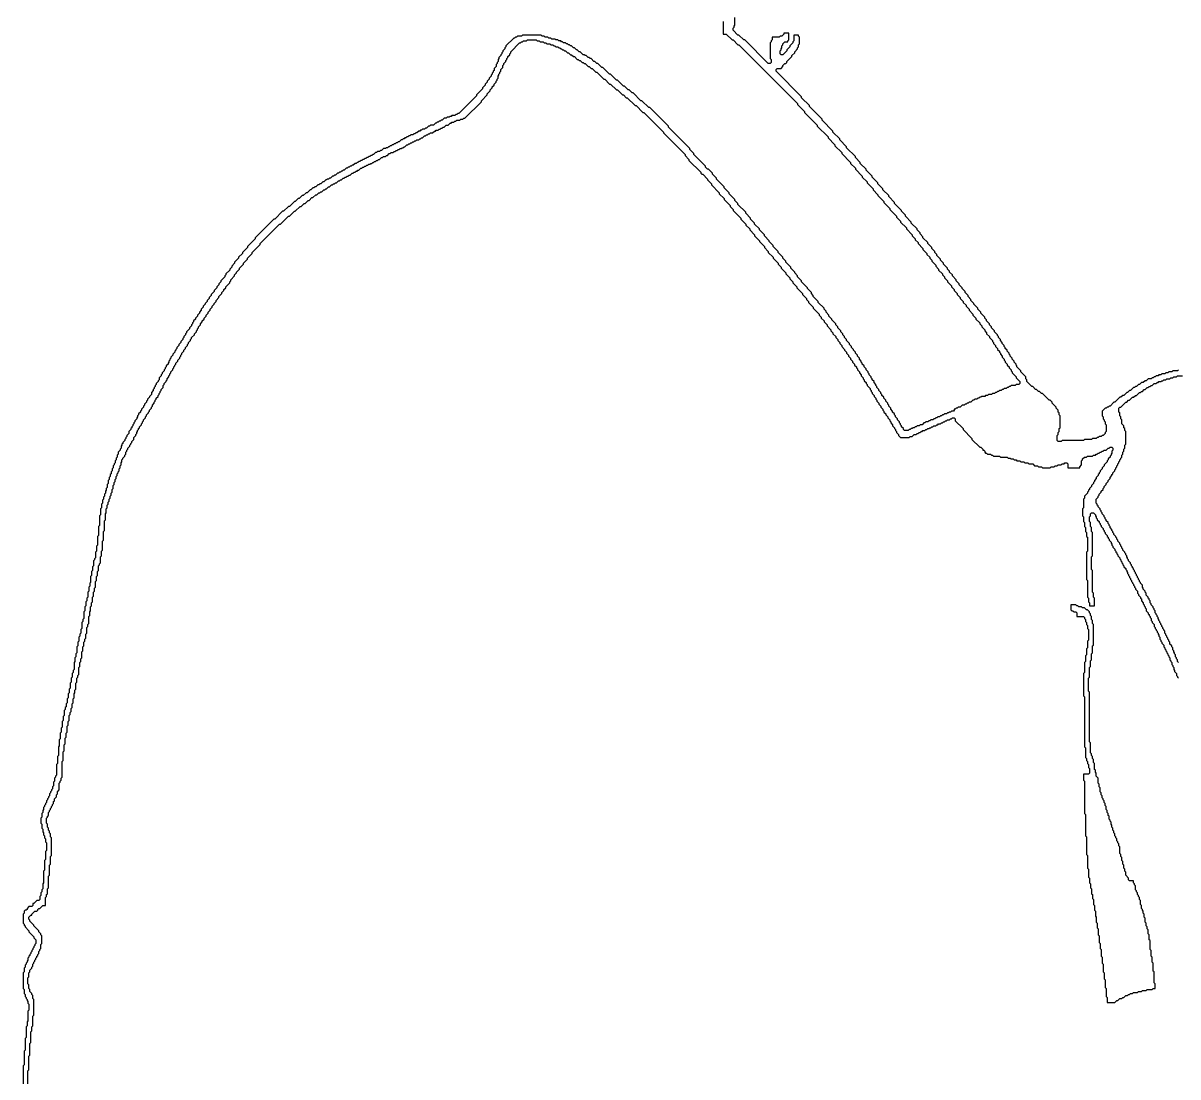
# Model space of a CAD drawing. Header units: metres. Extents: x 0 to 100, y 0 to 127.
# Drawn here: x 13.73 to 43.21, y 83.7 to 110.61 of the extents above; entities that cross this region are included whole.
import ezdxf

# ---------------------------------------------------------------- set-up
doc = ezdxf.new("R2010")
doc.units = ezdxf.units.M

msp = doc.modelspace()

# ---------------------------------------------------------------- linework, layer by layer
for points in [[(31.6, 110.65), (31.6, 110.325), (31.675, 110.325), (31.825, 110.175), (31.85, 110.175), (31.975, 110.05), (32, 110.05), (33.5, 108.55), (33.5, 108.525), (33.675, 108.35), (33.675, 108.325), (34, 108), (34, 107.975), (34.275, 107.7), (34.275, 107.675), (34.45, 107.5), (34.45, 107.475), (34.625, 107.3), (34.625, 107.275), (34.85, 107.05), (34.85, 107.025), (34.975, 106.9), (34.975, 106.875), (35.15, 106.7), (35.15, 106.675), (35.275, 106.55), (35.275, 106.525), (35.425, 106.375), (35.425, 106.35), (35.55, 106.225), (35.55, 106.2), (35.7, 106.05), (35.7, 106.025), (35.85, 105.875), (35.85, 105.85), (36.025, 105.675), (36.025, 105.65), (36.125, 105.55), (36.125, 105.525), (36.275, 105.375), (36.275, 105.35), (36.425, 105.2), (36.425, 105.175), (36.5, 105.1), (36.5, 105.075), (36.575, 105), (36.575, 104.975), (36.7, 104.85), (36.7, 104.825), (36.8, 104.725), (36.8, 104.7), (36.875, 104.625), (36.875, 104.6), (36.925, 104.55), (36.925, 104.525), (37.025, 104.425), (37.025, 104.4), (37.1, 104.325), (37.1, 104.3), (37.2, 104.2), (37.2, 104.175), (37.25, 104.125), (37.25, 104.1), (37.325, 104.025), (37.325, 104), (37.425, 103.9), (37.425, 103.875), (37.5, 103.8), (37.5, 103.775), (37.575, 103.7), (37.575, 103.675), (37.65, 103.6), (37.65, 103.575), (37.725, 103.5), (37.725, 103.475), (37.8, 103.4), (37.8, 103.375), (37.875, 103.3), (37.875, 103.275), (37.975, 103.175), (37.975, 103.15), (38.05, 103.075), (38.05, 103.05), (38.15, 102.95), (38.15, 102.925), (38.2, 102.875), (38.2, 102.85), (38.275, 102.775), (38.275, 102.75), (38.325, 102.7), (38.325, 102.675), (38.4, 102.6), (38.4, 102.575), (38.475, 102.5), (38.475, 102.475), (38.5, 102.45), (38.5, 102.425), (38.55, 102.375), (38.55, 102.35), (38.6, 102.3), (38.6, 102.275), (38.65, 102.225), (38.65, 102.2), (38.675, 102.175), (38.675, 102.15), (38.725, 102.1), (38.725, 102.075), (38.775, 102.025), (38.775, 102), (38.8, 101.975), (38.8, 101.95), (38.85, 101.9), (38.85, 101.875), (38.9, 101.825), (38.9, 101.8), (38.95, 101.75), (38.95, 101.725), (38.975, 101.7), (38.975, 101.675), (39.075, 101.575), (39.075, 101.55), (39.175, 101.45), (39.175, 101.4), (39.15, 101.375), (39.075, 101.375), (39.05, 101.35), (38.95, 101.35), (38.925, 101.325), (38.9, 101.325), (38.875, 101.3), (38.85, 101.3), (38.825, 101.275), (38.775, 101.275), (38.75, 101.25), (38.725, 101.25), (38.7, 101.225), (38.65, 101.225), (38.625, 101.2), (38.6, 101.2), (38.575, 101.175), (38.55, 101.175), (38.525, 101.15), (38.475, 101.15), (38.45, 101.125), (38.375, 101.125), (38.35, 101.1), (38.3, 101.1), (38.275, 101.075), (38.2, 101.075), (38.175, 101.05), (38.15, 101.05), (38.125, 101.025), (38.1, 101.025), (38.075, 101), (38.025, 101), (38, 100.975), (37.975, 100.975), (37.925, 100.925), (37.875, 100.925), (37.85, 100.9), (37.825, 100.9), (37.8, 100.875), (37.775, 100.875), (37.75, 100.85), (37.7, 100.85), (37.65, 100.8), (37.6, 100.8), (37.575, 100.775), (37.55, 100.775), (37.525, 100.75), (37.5, 100.75), (37.5, 100.725), (37.475, 100.7), (37.425, 100.7), (37.4, 100.675), (37.375, 100.675), (37.35, 100.65), (37.325, 100.65), (37.3, 100.625), (37.25, 100.625), (37.225, 100.6), (37.2, 100.6), (37.175, 100.575), (37.15, 100.575), (37.125, 100.55), (37.075, 100.55), (37.05, 100.525), (37.025, 100.525), (37, 100.5), (36.975, 100.5), (36.95, 100.475), (36.9, 100.475), (36.875, 100.45), (36.85, 100.45), (36.825, 100.425), (36.775, 100.425), (36.75, 100.4), (36.725, 100.4), (36.675, 100.35), (36.625, 100.35), (36.6, 100.325), (36.55, 100.325), (36.525, 100.3), (36.5, 100.3), (36.475, 100.275), (36.45, 100.275), (36.425, 100.25), (36.4, 100.25), (36.375, 100.225), (36.35, 100.225), (36.325, 100.2), (36.225, 100.2), (36.2, 100.225), (36.2, 100.25), (36.15, 100.3), (36.15, 100.325), (36.125, 100.35), (36.125, 100.375), (36.1, 100.4), (36.1, 100.425), (36.05, 100.475), (36.05, 100.5), (36, 100.55), (36, 100.575), (35.975, 100.6), (35.975, 100.625), (35.925, 100.675), (35.925, 100.7), (35.875, 100.75), (35.875, 100.775), (35.825, 100.825), (35.825, 100.85), (35.8, 100.875), (35.8, 100.9), (35.75, 100.95), (35.75, 100.975), (35.7, 101.025), (35.7, 101.05), (35.65, 101.1), (35.65, 101.125), (35.625, 101.15), (35.625, 101.175), (35.575, 101.225), (35.575, 101.25), (35.525, 101.3), (35.525, 101.325), (35.5, 101.35), (35.5, 101.375), (35.45, 101.425), (35.45, 101.45), (35.4, 101.5), (35.4, 101.525), (35.375, 101.55), (35.375, 101.575), (35.325, 101.625), (35.325, 101.65), (35.3, 101.675), (35.3, 101.7), (35.25, 101.75), (35.25, 101.775), (35.2, 101.825), (35.2, 101.85), (35.15, 101.9), (35.15, 101.925), (35.125, 101.95), (35.125, 101.975), (35.075, 102.025), (35.075, 102.05), (35.025, 102.1), (35.025, 102.125), (34.975, 102.175), (34.975, 102.2), (34.925, 102.25), (34.925, 102.275), (34.875, 102.325), (34.875, 102.35), (34.825, 102.4), (34.825, 102.425), (34.75, 102.5), (34.75, 102.525), (34.7, 102.575), (34.7, 102.6), (34.65, 102.65), (34.65, 102.675), (34.6, 102.725), (34.6, 102.75), (34.525, 102.825), (34.525, 102.85), (34.475, 102.9), (34.475, 102.925), (34.375, 103.025), (34.375, 103.05), (34.3, 103.125), (34.3, 103.15), (34.225, 103.225), (34.225, 103.25), (34.175, 103.3), (34.175, 103.325), (34.025, 103.475), (34.025, 103.5), (33.9, 103.625), (33.9, 103.65), (33.85, 103.7), (33.85, 103.725), (33.75, 103.825), (33.75, 103.85), (33.6, 104), (33.6, 104.025), (33.5, 104.125), (33.5, 104.15), (33.425, 104.225), (33.425, 104.25), (33.325, 104.35), (33.325, 104.375), (33.2, 104.5), (33.2, 104.525), (33.125, 104.6), (33.125, 104.625), (33, 104.75), (33, 104.775), (32.875, 104.9), (32.875, 104.925), (32.775, 105.025), (32.775, 105.05), (32.65, 105.175), (32.65, 105.2), (32.525, 105.325), (32.525, 105.35), (32.4, 105.475), (32.4, 105.5), (32.3, 105.6), (32.3, 105.625), (32.175, 105.75), (32.175, 105.775), (31.975, 105.975), (31.975, 106), (31.9, 106.075), (31.9, 106.1), (31.75, 106.25), (31.75, 106.275), (31.625, 106.4), (31.625, 106.425), (31.425, 106.625), (31.425, 106.65), (31.325, 106.75), (31.325, 106.775), (31.225, 106.875), (31.2, 106.875), (31.15, 106.925), (31.15, 106.95), (30.85, 107.25), (30.85, 107.275), (30.75, 107.375), (30.75, 107.4), (30.2, 107.95), (30.2, 107.975), (29.725, 108.45), (29.7, 108.45), (29.525, 108.625), (29.5, 108.625), (29.3, 108.825), (29.275, 108.825), (29.2, 108.9), (29.175, 108.9), (29.075, 109), (29.05, 109), (28.9, 109.15), (28.875, 109.15), (28.725, 109.3), (28.7, 109.3), (28.525, 109.475), (28.5, 109.475), (28.4, 109.575), (28.375, 109.575), (28.325, 109.625), (28.3, 109.625), (28.225, 109.7), (28.2, 109.7), (28.175, 109.725), (28.15, 109.725), (28.1, 109.775), (28.075, 109.775), (28.05, 109.8), (28.025, 109.8), (27.95, 109.875), (27.925, 109.875), (27.875, 109.925), (27.85, 109.925), (27.8, 109.975), (27.775, 109.975), (27.725, 110.025), (27.7, 110.025), (27.675, 110.05), (27.65, 110.05), (27.625, 110.075), (27.6, 110.075), (27.575, 110.1), (27.525, 110.1), (27.5, 110.125), (27.475, 110.125), (27.45, 110.15), (27.4, 110.15), (27.375, 110.175), (27.325, 110.175), (27.3, 110.2), (27.225, 110.2), (27.2, 110.225), (27.15, 110.225), (27.125, 110.25), (27.05, 110.25), (27.025, 110.275), (26.975, 110.275), (26.95, 110.3), (26.475, 110.3), (26.45, 110.275), (26.35, 110.275), (26.325, 110.25), (26.3, 110.25), (26.275, 110.225), (26.25, 110.225), (26.05, 110.025), (26.05, 110), (26.025, 109.975), (26.025, 109.95), (25.975, 109.9), (25.975, 109.875), (25.95, 109.85), (25.95, 109.825), (25.925, 109.8), (25.925, 109.775), (25.875, 109.725), (25.875, 109.7), (25.85, 109.675), (25.85, 109.625), (25.825, 109.6), (25.825, 109.575), (25.8, 109.55), (25.8, 109.5), (25.75, 109.45), (25.75, 109.4), (25.725, 109.375), (25.725, 109.35), (25.7, 109.325), (25.7, 109.3), (25.675, 109.275), (25.675, 109.25), (25.625, 109.2), (25.625, 109.175), (25.575, 109.125), (25.575, 109.1), (25.525, 109.05), (25.525, 109.025), (25.45, 108.95), (25.45, 108.925), (25.3, 108.775), (25.3, 108.75), (24.85, 108.3), (24.825, 108.3), (24.8, 108.275), (24.775, 108.275), (24.75, 108.25), (24.675, 108.25), (24.65, 108.225), (24.625, 108.225), (24.6, 108.2), (24.55, 108.2), (24.525, 108.175), (24.475, 108.175), (24.425, 108.125), (24.4, 108.125), (24.375, 108.1), (24.35, 108.1), (24.325, 108.075), (24.3, 108.075), (24.275, 108.05), (24.25, 108.05), (24.2, 108), (24.125, 108), (24.1, 107.975), (24.075, 107.975), (24.025, 107.925), (24, 107.925), (23.975, 107.9), (23.925, 107.9), (23.9, 107.875), (23.875, 107.875), (23.85, 107.85), (23.825, 107.85), (23.775, 107.8), (23.75, 107.8), (23.725, 107.775), (23.7, 107.775), (23.675, 107.75), (23.625, 107.75), (23.6, 107.725), (23.575, 107.725), (23.55, 107.7), (23.525, 107.7), (23.5, 107.675), (23.475, 107.675), (23.45, 107.65), (23.425, 107.65), (23.4, 107.625), (23.375, 107.625), (23.325, 107.575), (23.3, 107.575), (23.275, 107.55), (23.25, 107.55), (23.225, 107.525), (23.2, 107.525), (23.175, 107.5), (23.15, 107.5), (23.125, 107.475), (23.1, 107.475), (23.075, 107.45), (23.05, 107.45), (23.025, 107.425), (23, 107.425), (22.975, 107.4), (22.925, 107.4), (22.875, 107.35), (22.85, 107.35), (22.825, 107.325), (22.775, 107.325), (22.75, 107.3), (22.725, 107.3), (22.675, 107.25), (22.65, 107.25), (22.625, 107.225), (22.6, 107.225), (22.575, 107.2), (22.55, 107.2), (22.525, 107.175), (22.5, 107.175), (22.475, 107.15), (22.45, 107.15), (22.425, 107.125), (22.4, 107.125), (22.375, 107.1), (22.35, 107.1), (22.325, 107.075), (22.3, 107.075), (22.275, 107.05), (22.25, 107.05), (22.225, 107.025), (22.2, 107.025), (22.15, 106.975), (22.125, 106.975), (22.1, 106.95), (22.075, 106.95), (22.05, 106.925), (22.025, 106.925), (22, 106.9), (21.975, 106.9), (21.925, 106.85), (21.9, 106.85), (21.875, 106.825), (21.85, 106.825), (21.825, 106.8), (21.8, 106.8), (21.775, 106.775), (21.75, 106.775), (21.7, 106.725), (21.675, 106.725), (21.65, 106.7), (21.625, 106.7), (21.575, 106.65), (21.55, 106.65), (21.525, 106.625), (21.5, 106.625), (21.475, 106.6), (21.45, 106.6), (21.4, 106.55), (21.375, 106.55), (21.325, 106.5), (21.3, 106.5), (21.275, 106.475), (21.25, 106.475), (21.2, 106.425), (21.175, 106.425), (21.15, 106.4), (21.125, 106.4), (21.075, 106.35), (21.05, 106.35), (20.975, 106.275), (20.95, 106.275), (20.875, 106.2), (20.85, 106.2), (20.775, 106.125), (20.75, 106.125), (20.675, 106.05), (20.65, 106.05), (20.525, 105.925), (20.5, 105.925), (20.375, 105.8), (20.35, 105.8), (20.15, 105.6), (20.125, 105.6), (19.65, 105.125), (19.65, 105.1), (19.45, 104.9), (19.45, 104.875), (19.325, 104.75), (19.325, 104.725), (19.225, 104.625), (19.225, 104.6), (19.125, 104.5), (19.125, 104.475), (19.05, 104.4), (19.05, 104.375), (19, 104.325), (19, 104.3), (18.9, 104.2), (18.9, 104.175), (18.875, 104.15), (18.875, 104.125), (18.775, 104.025), (18.775, 104), (18.725, 103.95), (18.725, 103.925), (18.675, 103.875), (18.675, 103.85), (18.6, 103.775), (18.6, 103.75), (18.525, 103.675), (18.525, 103.65), (18.475, 103.6), (18.475, 103.575), (18.425, 103.525), (18.425, 103.5), (18.375, 103.45), (18.375, 103.425), (18.325, 103.375), (18.325, 103.35), (18.275, 103.3), (18.275, 103.275), (18.225, 103.225), (18.225, 103.2), (18.175, 103.15), (18.175, 103.125), (18.125, 103.075), (18.125, 103.05), (18.075, 103), (18.075, 102.975), (18.05, 102.95), (18.05, 102.925), (18.025, 102.9), (18.025, 102.875), (17.975, 102.825), (17.975, 102.8), (17.9, 102.725), (17.9, 102.7), (17.875, 102.675), (17.875, 102.65), (17.825, 102.6), (17.825, 102.575), (17.8, 102.55), (17.8, 102.525), (17.75, 102.475), (17.75, 102.45), (17.7, 102.4), (17.7, 102.375), (17.65, 102.325), (17.65, 102.3), (17.625, 102.275), (17.625, 102.25), (17.6, 102.225), (17.6, 102.2), (17.55, 102.15), (17.55, 102.125), (17.5, 102.075), (17.5, 102.05), (17.475, 102.025), (17.475, 102), (17.45, 101.975), (17.45, 101.95), (17.425, 101.925), (17.425, 101.9), (17.375, 101.85), (17.375, 101.825), (17.35, 101.8), (17.35, 101.775), (17.325, 101.75), (17.325, 101.725), (17.275, 101.675), (17.275, 101.65), (17.25, 101.625), (17.25, 101.6), (17.2, 101.55), (17.2, 101.5), (17.175, 101.475), (17.175, 101.45), (17.125, 101.4), (17.125, 101.375), (17.1, 101.35), (17.1, 101.325), (17.075, 101.3), (17.075, 101.275), (17.05, 101.25), (17.05, 101.225), (17, 101.175), (17, 101.125), (16.95, 101.075), (16.95, 101.05), (16.9, 101), (16.9, 100.975), (16.875, 100.95), (16.875, 100.925), (16.825, 100.875), (16.825, 100.85), (16.8, 100.825), (16.8, 100.8), (16.75, 100.75), (16.75, 100.725), (16.725, 100.7), (16.725, 100.675), (16.675, 100.625), (16.675, 100.6), (16.65, 100.575), (16.65, 100.55), (16.625, 100.525), (16.625, 100.5), (16.575, 100.45), (16.575, 100.425), (16.55, 100.4), (16.55, 100.375), (16.525, 100.35), (16.525, 100.325), (16.5, 100.3), (16.5, 100.275), (16.475, 100.25), (16.475, 100.225), (16.425, 100.175), (16.425, 100.125), (16.375, 100.075), (16.375, 100.05), (16.35, 100.025), (16.35, 100), (16.325, 99.975), (16.325, 99.95), (16.275, 99.9), (16.275, 99.875), (16.25, 99.85), (16.25, 99.825), (16.225, 99.8), (16.225, 99.75), (16.2, 99.725), (16.2, 99.7), (16.15, 99.65), (16.15, 99.6), (16.125, 99.575), (16.125, 99.525), (16.1, 99.5), (16.1, 99.45), (16.075, 99.425), (16.075, 99.375), (16.05, 99.35), (16.05, 99.325), (16.025, 99.3), (16.025, 99.25), (16, 99.225), (16, 99.175), (15.975, 99.15), (15.975, 99.1), (15.95, 99.075), (15.95, 99.025), (15.925, 99), (15.925, 98.95), (15.9, 98.925), (15.9, 98.85), (15.875, 98.825), (15.875, 98.75), (15.85, 98.725), (15.85, 98.675), (15.825, 98.65), (15.825, 98.6), (15.8, 98.575), (15.8, 98.525), (15.775, 98.5), (15.775, 98.45), (15.75, 98.425), (15.75, 98.35), (15.725, 98.325), (15.725, 98.225), (15.7, 98.2), (15.7, 98.05), (15.675, 98.025), (15.675, 97.775), (15.65, 97.75), (15.65, 97.525), (15.625, 97.5), (15.625, 97.275), (15.6, 97.25), (15.6, 97.125), (15.575, 97.1), (15.575, 96.95), (15.55, 96.925), (15.55, 96.9), (15.525, 96.875), (15.525, 96.75), (15.5, 96.725), (15.5, 96.625), (15.475, 96.6), (15.475, 96.5), (15.45, 96.475), (15.45, 96.325), (15.425, 96.3), (15.425, 96.225), (15.4, 96.2), (15.4, 96.1), (15.375, 96.075), (15.375, 95.95), (15.35, 95.925), (15.35, 95.85), (15.325, 95.825), (15.325, 95.725), (15.3, 95.7), (15.3, 95.6), (15.275, 95.575), (15.275, 95.4), (15.25, 95.375), (15.25, 95.325), (15.225, 95.3), (15.225, 95.15), (15.2, 95.125), (15.2, 95.025), (15.175, 95), (15.175, 94.95), (15.15, 94.925), (15.15, 94.825), (15.125, 94.8), (15.125, 94.7), (15.1, 94.675), (15.1, 94.525), (15.075, 94.5), (15.075, 94.425), (15.05, 94.4), (15.05, 94.3), (15.025, 94.275), (15.025, 94.1), (15, 94.075), (15, 94.025), (14.975, 94), (14.975, 93.9), (14.95, 93.875), (14.95, 93.775), (14.925, 93.75), (14.925, 93.625), (14.9, 93.6), (14.9, 93.5), (14.875, 93.475), (14.875, 93.375), (14.85, 93.35), (14.85, 93.25), (14.825, 93.225), (14.825, 93.15), (14.8, 93.125), (14.8, 93.075), (14.775, 93.05), (14.775, 92.925), (14.75, 92.9), (14.75, 92.8), (14.725, 92.775), (14.725, 92.625), (14.7, 92.6), (14.7, 92.5), (14.675, 92.475), (14.675, 92.325), (14.65, 92.3), (14.65, 92.15), (14.625, 92.125), (14.625, 91.9), (14.6, 91.875), (14.6, 91.7), (14.575, 91.675), (14.575, 91.4), (14.55, 91.375), (14.55, 91.35), (14.525, 91.325), (14.525, 91.25), (14.5, 91.225), (14.5, 91.125), (14.475, 91.1), (14.475, 91.05), (14.45, 91.025), (14.45, 91), (14.425, 90.975), (14.425, 90.95), (14.4, 90.925), (14.4, 90.875), (14.375, 90.85), (14.375, 90.825), (14.35, 90.8), (14.35, 90.775), (14.325, 90.75), (14.325, 90.7), (14.3, 90.675), (14.3, 90.65), (14.275, 90.625), (14.275, 90.6), (14.25, 90.575), (14.25, 90.525), (14.225, 90.5), (14.225, 90.45), (14.2, 90.425), (14.2, 90.325), (14.175, 90.3), (14.175, 90.175), (14.2, 90.15), (14.2, 90.05), (14.225, 90.025), (14.225, 89.95), (14.25, 89.925), (14.25, 89.875), (14.275, 89.85), (14.275, 89.8), (14.3, 89.775), (14.3, 89.7), (14.325, 89.675), (14.325, 89.475), (14.3, 89.45), (14.3, 89.25), (14.275, 89.225), (14.275, 88.975), (14.25, 88.95), (14.25, 88.65), (14.225, 88.625), (14.225, 88.5), (14.2, 88.475), (14.2, 88.425), (14.175, 88.4), (14.175, 88.325), (14.15, 88.3), (14.15, 88.225), (14.125, 88.2), (14.075, 88.2), (14, 88.125), (13.975, 88.125), (13.975, 88.075), (13.95, 88.05), (13.875, 88.05), (13.825, 88), (13.825, 87.975), (13.8, 87.95), (13.775, 87.95), (13.75, 87.925), (13.75, 87.875), (13.725, 87.85), (13.725, 87.625), (13.75, 87.6), (13.75, 87.575), (13.775, 87.55), (13.775, 87.525), (13.875, 87.425), (13.875, 87.4), (14, 87.275), (14, 87.25), (14.05, 87.2), (14.05, 87.1), (14.025, 87.075), (14.025, 87.05), (14, 87.025), (14, 87), (13.975, 86.975), (13.975, 86.95), (13.95, 86.925), (13.95, 86.9), (13.925, 86.875), (13.925, 86.85), (13.9, 86.825), (13.9, 86.8), (13.875, 86.775), (13.875, 86.75), (13.85, 86.725), (13.85, 86.675), (13.825, 86.65), (13.825, 86.625), (13.8, 86.6), (13.8, 86.575), (13.775, 86.55), (13.775, 86.5), (13.75, 86.475), (13.75, 86.375), (13.725, 86.35), (13.725, 85.95), (13.75, 85.925), (13.75, 85.825), (13.775, 85.8), (13.775, 85.75), (13.8, 85.725), (13.8, 85.7), (13.825, 85.675), (13.825, 85.65), (13.85, 85.625), (13.85, 85.575), (13.875, 85.55), (13.875, 85.4), (13.85, 85.375), (13.85, 85.125), (13.825, 85.1), (13.825, 85), (13.8, 84.975), (13.8, 84.7), (13.775, 84.675), (13.775, 84.375), (13.75, 84.35), (13.75, 84), (13.725, 83.975), (13.725, 83.05)], [(43.225, 101.75), (43.2, 101.725), (43.075, 101.725), (43.05, 101.7), (42.975, 101.7), (42.95, 101.675), (42.9, 101.675), (42.875, 101.65), (42.8, 101.65), (42.775, 101.625), (42.725, 101.625), (42.7, 101.6), (42.65, 101.6), (42.625, 101.575), (42.6, 101.575), (42.575, 101.55), (42.55, 101.55), (42.525, 101.525), (42.45, 101.525), (42.4, 101.475), (42.375, 101.475), (42.325, 101.425), (42.275, 101.425), (42.225, 101.375), (42.2, 101.375), (42.15, 101.325), (42.125, 101.325), (42.1, 101.3), (42.075, 101.3), (42, 101.225), (41.975, 101.225), (41.925, 101.175), (41.9, 101.175), (41.825, 101.1), (41.8, 101.1), (41.75, 101.05), (41.725, 101.05), (41.6, 100.925), (41.575, 100.925), (41.475, 100.825), (41.45, 100.825), (41.425, 100.8), (41.4, 100.8), (41.375, 100.775), (41.35, 100.775), (41.275, 100.7), (41.275, 100.575), (41.3, 100.55), (41.3, 100.5), (41.325, 100.475), (41.325, 100.45), (41.35, 100.425), (41.35, 100.375), (41.375, 100.35), (41.375, 100.175), (41.35, 100.15), (41.35, 100.125), (41.3, 100.075), (41.275, 100.075), (41.25, 100.05), (41.2, 100.05), (41.175, 100.025), (41.15, 100.025), (41.125, 100), (41.025, 100), (41, 99.975), (40.825, 99.975), (40.8, 99.95), (40.25, 99.95), (40.225, 99.925), (40.15, 99.925), (40.125, 99.95), (40.125, 100.075), (40.15, 100.1), (40.15, 100.15), (40.175, 100.175), (40.175, 100.25), (40.2, 100.275), (40.2, 100.575), (40.175, 100.6), (40.175, 100.65), (40.15, 100.675), (40.15, 100.725), (40.1, 100.775), (40.1, 100.8), (40, 100.9), (40, 100.925), (39.95, 100.975), (39.925, 100.975), (39.75, 101.15), (39.725, 101.15), (39.675, 101.2), (39.65, 101.2), (39.6, 101.25), (39.575, 101.25), (39.5, 101.325), (39.475, 101.325), (39.35, 101.45), (39.35, 101.5), (39.325, 101.525), (39.325, 101.575), (39.2, 101.7), (39.2, 101.725), (39.1, 101.825), (39.1, 101.85), (39.075, 101.875), (39.075, 101.9), (39.025, 101.95), (39.025, 101.975), (38.975, 102.025), (38.975, 102.05), (38.925, 102.1), (38.925, 102.125), (38.9, 102.15), (38.9, 102.175), (38.85, 102.225), (38.85, 102.25), (38.8, 102.3), (38.8, 102.325), (38.775, 102.35), (38.775, 102.375), (38.725, 102.425), (38.725, 102.45), (38.675, 102.5), (38.675, 102.525), (38.625, 102.575), (38.625, 102.6), (38.6, 102.625), (38.6, 102.65), (38.525, 102.725), (38.525, 102.75), (38.45, 102.825), (38.45, 102.85), (38.4, 102.9), (38.4, 102.925), (38.325, 103), (38.325, 103.025), (38.275, 103.075), (38.275, 103.1), (38.175, 103.2), (38.175, 103.225), (38.1, 103.3), (38.1, 103.325), (38, 103.425), (38, 103.45), (37.925, 103.525), (37.925, 103.55), (37.85, 103.625), (37.85, 103.65), (37.775, 103.725), (37.775, 103.75), (37.7, 103.825), (37.7, 103.85), (37.625, 103.925), (37.625, 103.95), (37.55, 104.025), (37.55, 104.05), (37.45, 104.15), (37.45, 104.175), (37.375, 104.25), (37.375, 104.275), (37.325, 104.325), (37.325, 104.35), (37.225, 104.45), (37.225, 104.475), (37.15, 104.55), (37.15, 104.575), (37.05, 104.675), (37.05, 104.7), (37, 104.75), (37, 104.775), (36.925, 104.85), (36.925, 104.875), (36.825, 104.975), (36.825, 105), (36.7, 105.125), (36.7, 105.15), (36.625, 105.225), (36.625, 105.25), (36.55, 105.325), (36.55, 105.35), (36.4, 105.5), (36.4, 105.525), (36.25, 105.675), (36.25, 105.7), (36.15, 105.8), (36.15, 105.825), (35.975, 106), (35.975, 106.025), (35.825, 106.175), (35.825, 106.2), (35.675, 106.35), (35.675, 106.375), (35.55, 106.5), (35.55, 106.525), (35.4, 106.675), (35.4, 106.7), (35.25, 106.85), (35.25, 106.875), (35.1, 107.025), (35.1, 107.05), (34.975, 107.175), (34.975, 107.2), (34.75, 107.425), (34.75, 107.45), (34.575, 107.625), (34.575, 107.65), (34.4, 107.825), (34.4, 107.85), (34.125, 108.125), (34.125, 108.15), (33.8, 108.475), (33.8, 108.5), (33.6, 108.7), (33.6, 108.725), (32.95, 109.375), (32.95, 109.425), (32.975, 109.45), (33.075, 109.45), (33.125, 109.5), (33.125, 109.525), (33.175, 109.575), (33.2, 109.575), (33.225, 109.6), (33.225, 109.625), (33.35, 109.75), (33.35, 109.775), (33.425, 109.85), (33.425, 109.875), (33.5, 109.95), (33.5, 109.975), (33.525, 110), (33.525, 110.05), (33.55, 110.075), (33.55, 110.25), (33.525, 110.275), (33.525, 110.3), (33.4, 110.3), (33.4, 110.15), (33.375, 110.125), (33.375, 110.1), (33.3, 110.025), (33.3, 110), (33.225, 109.925), (33.225, 109.9), (33.125, 109.8), (33.075, 109.8), (33.05, 109.825), (33.05, 109.9), (33.075, 109.925), (33.075, 109.95), (33.1, 109.975), (33.1, 110.025), (33.125, 110.05), (33.125, 110.075), (33.175, 110.125), (33.25, 110.125), (33.25, 110.15), (33.275, 110.175), (33.275, 110.35), (33.15, 110.35), (33.15, 110.325), (33.1, 110.275), (33.05, 110.275), (33.025, 110.25), (32.85, 110.25), (32.85, 110.175), (32.825, 110.15), (32.825, 110.125), (32.8, 110.1), (32.8, 109.7), (32.825, 109.675), (32.825, 109.6), (32.8, 109.575), (32.75, 109.575), (32.15, 110.175), (32.125, 110.175), (32, 110.3), (31.975, 110.3), (31.85, 110.425), (31.85, 110.475), (31.875, 110.5), (31.875, 110.525), (31.9, 110.55), (31.9, 110.75)], [(13.85, 82.775), (13.85, 83.85), (13.875, 83.875), (13.875, 84.225), (13.9, 84.25), (13.9, 84.55), (13.925, 84.575), (13.925, 84.85), (13.95, 84.875), (13.95, 84.975), (13.975, 85), (13.975, 85.25), (14, 85.275), (14, 85.675), (13.975, 85.7), (13.975, 85.775), (13.95, 85.8), (13.95, 85.825), (13.9, 85.875), (13.9, 85.925), (13.875, 85.95), (13.875, 86.05), (13.85, 86.075), (13.85, 86.225), (13.875, 86.25), (13.875, 86.35), (13.9, 86.375), (13.9, 86.425), (13.95, 86.475), (13.95, 86.5), (13.975, 86.525), (13.975, 86.575), (14, 86.6), (14, 86.625), (14.025, 86.65), (14.025, 86.675), (14.05, 86.7), (14.05, 86.725), (14.075, 86.75), (14.075, 86.775), (14.1, 86.8), (14.1, 86.825), (14.125, 86.85), (14.125, 86.9), (14.15, 86.925), (14.15, 86.95), (14.175, 86.975), (14.175, 87.075), (14.2, 87.1), (14.2, 87.3), (14.175, 87.325), (14.175, 87.35), (14.125, 87.4), (14.125, 87.425), (14, 87.55), (14, 87.575), (13.9, 87.675), (13.9, 87.7), (13.875, 87.725), (13.875, 87.775), (13.925, 87.825), (13.95, 87.825), (13.95, 87.85), (14.025, 87.925), (14.075, 87.925), (14.1, 87.95), (14.1, 87.975), (14.125, 88), (14.15, 88), (14.225, 88.075), (14.3, 88.075), (14.3, 88.275), (14.325, 88.3), (14.325, 88.35), (14.35, 88.375), (14.35, 88.5), (14.375, 88.525), (14.375, 88.825), (14.4, 88.85), (14.4, 89.1), (14.425, 89.125), (14.425, 89.325), (14.45, 89.35), (14.45, 89.8), (14.425, 89.825), (14.425, 89.9), (14.4, 89.925), (14.4, 89.975), (14.375, 90), (14.375, 90.05), (14.35, 90.075), (14.35, 90.15), (14.325, 90.175), (14.325, 90.3), (14.35, 90.325), (14.35, 90.35), (14.375, 90.375), (14.375, 90.45), (14.4, 90.475), (14.4, 90.5), (14.425, 90.525), (14.425, 90.55), (14.45, 90.575), (14.45, 90.6), (14.475, 90.625), (14.475, 90.65), (14.5, 90.675), (14.5, 90.725), (14.525, 90.75), (14.525, 90.8), (14.575, 90.85), (14.575, 90.9), (14.6, 90.925), (14.6, 90.975), (14.65, 91.025), (14.65, 91.2), (14.675, 91.225), (14.675, 91.25), (14.7, 91.275), (14.7, 91.325), (14.725, 91.35), (14.725, 91.75), (14.75, 91.775), (14.75, 92), (14.775, 92.025), (14.775, 92.175), (14.8, 92.2), (14.8, 92.35), (14.825, 92.375), (14.825, 92.475), (14.85, 92.5), (14.85, 92.65), (14.875, 92.675), (14.875, 92.775), (14.9, 92.8), (14.9, 92.925), (14.925, 92.95), (14.925, 93), (14.95, 93.025), (14.95, 93.1), (14.975, 93.125), (14.975, 93.225), (15, 93.25), (15, 93.35), (15.025, 93.375), (15.025, 93.475), (15.05, 93.5), (15.05, 93.575), (15.075, 93.6), (15.075, 93.75), (15.1, 93.775), (15.1, 93.875), (15.125, 93.9), (15.125, 93.95), (15.15, 93.975), (15.15, 94.15), (15.175, 94.175), (15.175, 94.275), (15.2, 94.3), (15.2, 94.375), (15.225, 94.4), (15.225, 94.55), (15.25, 94.575), (15.25, 94.675), (15.275, 94.7), (15.275, 94.8), (15.3, 94.825), (15.3, 94.875), (15.325, 94.9), (15.325, 95), (15.35, 95.025), (15.35, 95.175), (15.375, 95.2), (15.375, 95.25), (15.4, 95.275), (15.4, 95.45), (15.425, 95.475), (15.425, 95.575), (15.45, 95.6), (15.45, 95.7), (15.475, 95.725), (15.475, 95.8), (15.5, 95.825), (15.5, 95.95), (15.525, 95.975), (15.525, 96.075), (15.55, 96.1), (15.55, 96.175), (15.575, 96.2), (15.575, 96.35), (15.6, 96.375), (15.6, 96.475), (15.625, 96.5), (15.625, 96.6), (15.65, 96.625), (15.65, 96.75), (15.675, 96.775), (15.675, 96.8), (15.7, 96.825), (15.7, 96.975), (15.725, 97), (15.725, 97.125), (15.75, 97.15), (15.75, 97.375), (15.775, 97.4), (15.775, 97.625), (15.8, 97.65), (15.8, 97.9), (15.825, 97.925), (15.825, 98.075), (15.85, 98.1), (15.85, 98.2), (15.875, 98.225), (15.875, 98.3), (15.9, 98.325), (15.9, 98.375), (15.925, 98.4), (15.925, 98.45), (15.95, 98.475), (15.95, 98.525), (15.975, 98.55), (15.975, 98.6), (16, 98.625), (16, 98.7), (16.025, 98.725), (16.025, 98.8), (16.05, 98.825), (16.05, 98.875), (16.075, 98.9), (16.075, 98.95), (16.1, 98.975), (16.1, 99.025), (16.125, 99.05), (16.125, 99.1), (16.15, 99.125), (16.15, 99.15), (16.175, 99.175), (16.175, 99.225), (16.2, 99.25), (16.2, 99.3), (16.225, 99.325), (16.225, 99.375), (16.25, 99.4), (16.25, 99.45), (16.275, 99.475), (16.275, 99.5), (16.325, 99.55), (16.325, 99.575), (16.35, 99.6), (16.35, 99.65), (16.375, 99.675), (16.375, 99.7), (16.4, 99.725), (16.4, 99.75), (16.45, 99.8), (16.45, 99.825), (16.475, 99.85), (16.475, 99.875), (16.5, 99.9), (16.5, 99.925), (16.55, 99.975), (16.55, 100.025), (16.6, 100.075), (16.6, 100.1), (16.625, 100.125), (16.625, 100.15), (16.65, 100.175), (16.65, 100.2), (16.675, 100.225), (16.675, 100.25), (16.7, 100.275), (16.7, 100.3), (16.75, 100.35), (16.75, 100.375), (16.775, 100.4), (16.775, 100.425), (16.8, 100.45), (16.8, 100.475), (16.85, 100.525), (16.85, 100.55), (16.875, 100.575), (16.875, 100.6), (16.925, 100.65), (16.925, 100.675), (16.95, 100.7), (16.95, 100.725), (17, 100.775), (17, 100.8), (17.025, 100.825), (17.025, 100.85), (17.075, 100.9), (17.075, 100.925), (17.1, 100.95), (17.1, 100.975), (17.125, 101), (17.125, 101.025), (17.175, 101.075), (17.175, 101.1), (17.2, 101.125), (17.2, 101.15), (17.225, 101.175), (17.225, 101.2), (17.25, 101.225), (17.25, 101.25), (17.3, 101.3), (17.3, 101.35), (17.325, 101.375), (17.325, 101.4), (17.375, 101.45), (17.375, 101.475), (17.4, 101.5), (17.4, 101.525), (17.45, 101.575), (17.45, 101.6), (17.475, 101.625), (17.475, 101.65), (17.5, 101.675), (17.5, 101.7), (17.55, 101.75), (17.55, 101.775), (17.575, 101.8), (17.575, 101.825), (17.6, 101.85), (17.6, 101.875), (17.625, 101.9), (17.625, 101.925), (17.675, 101.975), (17.675, 102), (17.725, 102.05), (17.725, 102.075), (17.75, 102.1), (17.75, 102.125), (17.775, 102.15), (17.775, 102.175), (17.825, 102.225), (17.825, 102.25), (17.875, 102.3), (17.875, 102.325), (17.925, 102.375), (17.925, 102.4), (17.95, 102.425), (17.95, 102.45), (18, 102.5), (18, 102.525), (18.025, 102.55), (18.025, 102.575), (18.1, 102.65), (18.1, 102.675), (18.15, 102.725), (18.15, 102.75), (18.175, 102.775), (18.175, 102.8), (18.2, 102.825), (18.2, 102.85), (18.25, 102.9), (18.25, 102.925), (18.3, 102.975), (18.3, 103), (18.35, 103.05), (18.35, 103.075), (18.4, 103.125), (18.4, 103.15), (18.45, 103.2), (18.45, 103.225), (18.5, 103.275), (18.5, 103.3), (18.55, 103.35), (18.55, 103.375), (18.6, 103.425), (18.6, 103.45), (18.65, 103.5), (18.65, 103.525), (18.725, 103.6), (18.725, 103.625), (18.8, 103.7), (18.8, 103.725), (18.85, 103.775), (18.85, 103.8), (18.9, 103.85), (18.9, 103.875), (19, 103.975), (19, 104), (19.025, 104.025), (19.025, 104.05), (19.125, 104.15), (19.125, 104.175), (19.175, 104.225), (19.175, 104.25), (19.25, 104.325), (19.25, 104.35), (19.35, 104.45), (19.35, 104.475), (19.45, 104.575), (19.45, 104.6), (19.575, 104.725), (19.575, 104.75), (19.775, 104.95), (19.775, 104.975), (20.275, 105.475), (20.3, 105.475), (20.5, 105.675), (20.525, 105.675), (20.65, 105.8), (20.675, 105.8), (20.8, 105.925), (20.825, 105.925), (20.9, 106), (20.925, 106), (21, 106.075), (21.025, 106.075), (21.1, 106.15), (21.125, 106.15), (21.2, 106.225), (21.225, 106.225), (21.275, 106.275), (21.3, 106.275), (21.325, 106.3), (21.35, 106.3), (21.4, 106.35), (21.425, 106.35), (21.45, 106.375), (21.475, 106.375), (21.525, 106.425), (21.55, 106.425), (21.6, 106.475), (21.625, 106.475), (21.65, 106.5), (21.675, 106.5), (21.7, 106.525), (21.725, 106.525), (21.775, 106.575), (21.8, 106.575), (21.825, 106.6), (21.85, 106.6), (21.9, 106.65), (21.925, 106.65), (21.95, 106.675), (21.975, 106.675), (22, 106.7), (22.025, 106.7), (22.05, 106.725), (22.075, 106.725), (22.125, 106.775), (22.15, 106.775), (22.175, 106.8), (22.2, 106.8), (22.225, 106.825), (22.25, 106.825), (22.275, 106.85), (22.3, 106.85), (22.35, 106.9), (22.375, 106.9), (22.4, 106.925), (22.425, 106.925), (22.45, 106.95), (22.475, 106.95), (22.5, 106.975), (22.525, 106.975), (22.55, 107), (22.575, 107), (22.6, 107.025), (22.625, 107.025), (22.65, 107.05), (22.675, 107.05), (22.7, 107.075), (22.725, 107.075), (22.75, 107.1), (22.775, 107.1), (22.8, 107.125), (22.825, 107.125), (22.875, 107.175), (22.9, 107.175), (22.925, 107.2), (22.975, 107.2), (23, 107.225), (23.025, 107.225), (23.075, 107.275), (23.1, 107.275), (23.125, 107.3), (23.175, 107.3), (23.2, 107.325), (23.225, 107.325), (23.25, 107.35), (23.275, 107.35), (23.3, 107.375), (23.325, 107.375), (23.35, 107.4), (23.375, 107.4), (23.4, 107.425), (23.425, 107.425), (23.45, 107.45), (23.475, 107.45), (23.525, 107.5), (23.55, 107.5), (23.575, 107.525), (23.6, 107.525), (23.625, 107.55), (23.65, 107.55), (23.675, 107.575), (23.7, 107.575), (23.725, 107.6), (23.75, 107.6), (23.775, 107.625), (23.825, 107.625), (23.85, 107.65), (23.875, 107.65), (23.9, 107.675), (23.925, 107.675), (23.975, 107.725), (24, 107.725), (24.025, 107.75), (24.05, 107.75), (24.075, 107.775), (24.1, 107.775), (24.125, 107.8), (24.175, 107.8), (24.225, 107.85), (24.25, 107.85), (24.275, 107.875), (24.325, 107.875), (24.35, 107.9), (24.375, 107.9), (24.4, 107.925), (24.425, 107.925), (24.45, 107.95), (24.475, 107.95), (24.525, 108), (24.575, 108), (24.625, 108.05), (24.65, 108.05), (24.675, 108.075), (24.725, 108.075), (24.75, 108.1), (24.775, 108.1), (24.8, 108.125), (24.875, 108.125), (24.9, 108.15), (24.95, 108.15), (24.975, 108.175), (25, 108.175), (25.425, 108.6), (25.425, 108.625), (25.575, 108.775), (25.575, 108.8), (25.65, 108.875), (25.65, 108.9), (25.7, 108.95), (25.7, 108.975), (25.75, 109.025), (25.75, 109.05), (25.8, 109.1), (25.8, 109.125), (25.825, 109.15), (25.825, 109.175), (25.85, 109.2), (25.85, 109.25), (25.875, 109.275), (25.875, 109.3), (25.9, 109.325), (25.9, 109.35), (25.925, 109.375), (25.925, 109.425), (25.975, 109.475), (25.975, 109.525), (26, 109.55), (26, 109.575), (26.05, 109.625), (26.05, 109.65), (26.075, 109.675), (26.075, 109.7), (26.1, 109.725), (26.1, 109.75), (26.15, 109.8), (26.15, 109.825), (26.175, 109.85), (26.175, 109.875), (26.4, 110.1), (26.425, 110.1), (26.45, 110.125), (26.475, 110.125), (26.5, 110.15), (26.575, 110.15), (26.6, 110.175), (26.825, 110.175), (26.85, 110.15), (26.9, 110.15), (26.925, 110.125), (27, 110.125), (27.025, 110.1), (27.075, 110.1), (27.1, 110.075), (27.175, 110.075), (27.2, 110.05), (27.25, 110.05), (27.275, 110.025), (27.3, 110.025), (27.325, 110), (27.375, 110), (27.4, 109.975), (27.425, 109.975), (27.45, 109.95), (27.475, 109.95), (27.5, 109.925), (27.525, 109.925), (27.55, 109.9), (27.575, 109.9), (27.625, 109.85), (27.65, 109.85), (27.7, 109.8), (27.725, 109.8), (27.775, 109.75), (27.8, 109.75), (27.875, 109.675), (27.9, 109.675), (27.925, 109.65), (27.95, 109.65), (28, 109.6), (28.025, 109.6), (28.05, 109.575), (28.075, 109.575), (28.15, 109.5), (28.175, 109.5), (28.225, 109.45), (28.25, 109.45), (28.35, 109.35), (28.375, 109.35), (28.55, 109.175), (28.575, 109.175), (28.7, 109.05), (28.725, 109.05), (28.875, 108.9), (28.9, 108.9), (29.025, 108.775), (29.05, 108.775), (29.125, 108.7), (29.15, 108.7), (29.35, 108.5), (29.375, 108.5), (29.55, 108.325), (29.575, 108.325), (30.075, 107.825), (30.075, 107.8), (30.625, 107.25), (30.625, 107.225), (30.725, 107.125), (30.725, 107.1), (31.025, 106.8), (31.025, 106.775), (31.05, 106.75), (31.075, 106.75), (31.2, 106.625), (31.2, 106.6), (31.3, 106.5), (31.3, 106.475), (31.5, 106.275), (31.5, 106.25), (31.625, 106.125), (31.625, 106.1), (31.775, 105.95), (31.775, 105.925), (31.85, 105.85), (31.85, 105.825), (32.05, 105.625), (32.05, 105.6), (32.175, 105.475), (32.175, 105.45), (32.275, 105.35), (32.275, 105.325), (32.4, 105.2), (32.4, 105.175), (32.525, 105.05), (32.525, 105.025), (32.65, 104.9), (32.65, 104.875), (32.75, 104.775), (32.75, 104.75), (32.875, 104.625), (32.875, 104.6), (33, 104.475), (33, 104.45), (33.075, 104.375), (33.075, 104.35), (33.2, 104.225), (33.2, 104.2), (33.3, 104.1), (33.3, 104.075), (33.375, 104), (33.375, 103.975), (33.475, 103.875), (33.475, 103.85), (33.625, 103.7), (33.625, 103.675), (33.725, 103.575), (33.725, 103.55), (33.775, 103.5), (33.775, 103.475), (33.9, 103.35), (33.9, 103.325), (34.05, 103.175), (34.05, 103.15), (34.1, 103.1), (34.1, 103.075), (34.175, 103), (34.175, 102.975), (34.25, 102.9), (34.25, 102.875), (34.35, 102.775), (34.35, 102.75), (34.4, 102.7), (34.4, 102.675), (34.475, 102.6), (34.475, 102.575), (34.525, 102.525), (34.525, 102.5), (34.575, 102.45), (34.575, 102.425), (34.625, 102.375), (34.625, 102.35), (34.7, 102.275), (34.7, 102.25), (34.75, 102.2), (34.75, 102.175), (34.8, 102.125), (34.8, 102.1), (34.85, 102.05), (34.85, 102.025), (34.9, 101.975), (34.9, 101.95), (34.95, 101.9), (34.95, 101.875), (35, 101.825), (35, 101.8), (35.025, 101.775), (35.025, 101.75), (35.075, 101.7), (35.075, 101.675), (35.125, 101.625), (35.125, 101.6), (35.175, 101.55), (35.175, 101.525), (35.2, 101.5), (35.2, 101.475), (35.25, 101.425), (35.25, 101.4), (35.275, 101.375), (35.275, 101.35), (35.35, 101.275), (35.35, 101.25), (35.375, 101.225), (35.375, 101.2), (35.4, 101.175), (35.4, 101.15), (35.45, 101.1), (35.45, 101.075), (35.5, 101.025), (35.5, 101), (35.525, 100.975), (35.525, 100.95), (35.575, 100.9), (35.575, 100.875), (35.625, 100.825), (35.625, 100.8), (35.675, 100.75), (35.675, 100.725), (35.7, 100.7), (35.7, 100.675), (35.75, 100.625), (35.75, 100.6), (35.8, 100.55), (35.8, 100.525), (35.85, 100.475), (35.85, 100.45), (35.875, 100.425), (35.875, 100.4), (35.925, 100.35), (35.925, 100.325), (35.975, 100.275), (35.975, 100.25), (36, 100.225), (36, 100.2), (36.025, 100.175), (36.025, 100.15), (36.075, 100.1), (36.075, 100.075), (36.125, 100.025), (36.35, 100.025), (36.375, 100.05), (36.425, 100.05), (36.475, 100.1), (36.525, 100.1), (36.55, 100.125), (36.575, 100.125), (36.6, 100.15), (36.625, 100.15), (36.65, 100.175), (36.675, 100.175), (36.7, 100.2), (36.75, 100.2), (36.775, 100.225), (36.8, 100.225), (36.825, 100.25), (36.85, 100.25), (36.875, 100.275), (36.9, 100.275), (36.925, 100.3), (36.95, 100.3), (36.975, 100.325), (37.025, 100.325), (37.05, 100.35), (37.075, 100.35), (37.1, 100.375), (37.15, 100.375), (37.175, 100.4), (37.2, 100.4), (37.225, 100.425), (37.25, 100.425), (37.275, 100.45), (37.3, 100.45), (37.325, 100.475), (37.375, 100.475), (37.4, 100.5), (37.425, 100.5), (37.45, 100.525), (37.5, 100.525), (37.525, 100.5), (37.525, 100.45), (37.725, 100.25), (37.725, 100.225), (37.95, 100), (37.95, 99.975), (38.15, 99.775), (38.175, 99.775), (38.225, 99.725), (38.225, 99.7), (38.25, 99.7), (38.275, 99.675), (38.275, 99.65), (38.3, 99.625), (38.325, 99.625), (38.35, 99.6), (38.425, 99.6), (38.45, 99.575), (38.475, 99.575), (38.5, 99.55), (38.65, 99.55), (38.675, 99.525), (38.85, 99.525), (38.875, 99.5), (38.925, 99.5), (38.95, 99.475), (39, 99.475), (39.025, 99.45), (39.075, 99.45), (39.1, 99.425), (39.175, 99.425), (39.2, 99.4), (39.275, 99.4), (39.3, 99.375), (39.375, 99.375), (39.4, 99.35), (39.5, 99.35), (39.55, 99.3), (39.625, 99.3), (39.65, 99.275), (39.725, 99.275), (39.75, 99.25), (39.95, 99.25), (39.975, 99.275), (40.05, 99.275), (40.075, 99.3), (40.125, 99.3), (40.15, 99.325), (40.225, 99.325), (40.25, 99.35), (40.3, 99.35), (40.325, 99.375), (40.375, 99.375), (40.4, 99.35), (40.4, 99.25), (40.7, 99.25), (40.7, 99.275), (40.75, 99.325), (40.75, 99.425), (40.775, 99.45), (40.775, 99.475), (40.825, 99.525), (40.875, 99.525), (40.9, 99.55), (41.025, 99.55), (41.05, 99.575), (41.1, 99.575), (41.125, 99.6), (41.15, 99.6), (41.175, 99.625), (41.2, 99.625), (41.225, 99.65), (41.25, 99.65), (41.275, 99.675), (41.3, 99.675), (41.325, 99.7), (41.375, 99.7), (41.425, 99.75), (41.45, 99.75), (41.475, 99.775), (41.525, 99.775), (41.55, 99.75), (41.55, 99.7), (41.525, 99.675), (41.525, 99.625), (41.5, 99.6), (41.5, 99.575), (41.475, 99.55), (41.475, 99.525), (41.425, 99.475), (41.425, 99.45), (41.4, 99.425), (41.4, 99.4), (41.325, 99.325), (41.325, 99.3), (41.275, 99.25), (41.275, 99.225), (41.225, 99.175), (41.225, 99.15), (41.2, 99.125), (41.2, 99.1), (41.175, 99.075), (41.175, 99.05), (41.125, 99), (41.125, 98.975), (41.075, 98.925), (41.075, 98.9), (41.05, 98.875), (41.05, 98.85), (41, 98.8), (41, 98.775), (40.95, 98.725), (40.95, 98.7), (40.925, 98.675), (40.925, 98.65), (40.9, 98.625), (40.9, 98.6), (40.825, 98.525), (40.825, 98.475), (40.8, 98.45), (40.8, 98.225), (40.775, 98.2), (40.775, 98.025), (40.8, 98), (40.8, 97.875), (40.825, 97.85), (40.825, 97.75), (40.85, 97.725), (40.85, 97.625), (40.875, 97.6), (40.875, 97.5), (40.9, 97.475), (40.9, 97.125), (40.875, 97.1), (40.875, 96.4), (40.9, 96.375), (40.9, 95.95), (40.925, 95.925), (40.925, 95.825), (40.95, 95.8), (40.95, 95.725), (41.075, 95.725), (41.075, 95.925), (41.05, 95.95), (41.05, 96.05), (41.025, 96.075), (41.025, 96.625), (41, 96.65), (41, 96.975), (41.025, 97), (41.025, 97.6), (41, 97.625), (41, 97.725), (40.975, 97.75), (40.975, 97.85), (40.95, 97.875), (40.95, 98), (40.975, 98.025), (40.975, 98.075), (41, 98.1), (41.05, 98.1), (41.1, 98.05), (41.1, 98.025), (41.125, 98), (41.125, 97.975), (41.15, 97.95), (41.15, 97.925), (41.2, 97.875), (41.2, 97.85), (41.225, 97.825), (41.225, 97.8), (41.25, 97.775), (41.25, 97.75), (41.3, 97.7), (41.3, 97.675), (41.325, 97.65), (41.325, 97.625), (41.35, 97.6), (41.35, 97.575), (41.4, 97.525), (41.4, 97.5), (41.425, 97.475), (41.425, 97.45), (41.45, 97.425), (41.45, 97.4), (41.5, 97.35), (41.5, 97.325), (41.525, 97.3), (41.525, 97.275), (41.55, 97.25), (41.55, 97.225), (41.6, 97.175), (41.6, 97.15), (41.625, 97.125), (41.625, 97.1), (41.65, 97.075), (41.65, 97.05), (41.675, 97.025), (41.675, 97), (41.725, 96.95), (41.725, 96.925), (41.75, 96.9), (41.75, 96.875), (41.775, 96.85), (41.775, 96.825), (41.8, 96.8), (41.8, 96.775), (41.825, 96.75), (41.825, 96.725), (41.875, 96.675), (41.875, 96.65), (41.9, 96.625), (41.9, 96.6), (41.925, 96.575), (41.925, 96.55), (41.95, 96.525), (41.95, 96.5), (41.975, 96.475), (41.975, 96.45), (42, 96.425), (42, 96.4), (42.025, 96.375), (42.025, 96.35), (42.05, 96.325), (42.05, 96.3), (42.075, 96.275), (42.075, 96.25), (42.1, 96.225), (42.1, 96.2), (42.125, 96.175), (42.125, 96.15), (42.175, 96.1), (42.175, 96.05), (42.2, 96.025), (42.2, 96), (42.25, 95.95), (42.25, 95.925), (42.275, 95.9), (42.275, 95.85), (42.325, 95.8), (42.325, 95.775), (42.35, 95.75), (42.35, 95.725), (42.375, 95.7), (42.375, 95.675), (42.4, 95.65), (42.4, 95.6), (42.45, 95.55), (42.45, 95.525), (42.475, 95.5), (42.475, 95.475), (42.5, 95.45), (42.5, 95.425), (42.525, 95.4), (42.525, 95.35), (42.55, 95.325), (42.55, 95.3), (42.6, 95.25), (42.6, 95.2), (42.625, 95.175), (42.625, 95.15), (42.65, 95.125), (42.65, 95.1), (42.675, 95.075), (42.675, 95.05), (42.7, 95.025), (42.7, 95), (42.725, 94.975), (42.725, 94.95), (42.75, 94.925), (42.75, 94.875), (42.775, 94.85), (42.775, 94.825), (42.8, 94.8), (42.8, 94.775), (42.85, 94.725), (42.85, 94.675), (42.875, 94.65), (42.875, 94.625), (42.9, 94.6), (42.9, 94.575), (42.925, 94.55), (42.925, 94.525), (42.95, 94.5), (42.95, 94.475), (42.975, 94.45), (42.975, 94.425), (43, 94.4), (43, 94.35), (43.025, 94.325), (43.025, 94.3), (43.05, 94.275), (43.05, 94.225), (43.075, 94.2), (43.075, 94.175), (43.1, 94.15), (43.1, 94.1), (43.125, 94.075), (43.125, 94.05), (43.175, 94), (43.175, 93.95), (43.2, 93.925), (43.2, 93.9), (43.225, 93.875)], [(43.225, 94.275), (43.2, 94.3), (43.2, 94.35), (43.175, 94.375), (43.175, 94.4), (43.15, 94.425), (43.15, 94.475), (43.125, 94.5), (43.125, 94.525), (43.1, 94.55), (43.1, 94.575), (43.075, 94.6), (43.075, 94.65), (43.05, 94.675), (43.05, 94.7), (43, 94.75), (43, 94.8), (42.975, 94.825), (42.975, 94.85), (42.95, 94.875), (42.95, 94.9), (42.925, 94.925), (42.925, 94.95), (42.9, 94.975), (42.9, 95), (42.875, 95.025), (42.875, 95.075), (42.85, 95.1), (42.85, 95.125), (42.825, 95.15), (42.825, 95.175), (42.8, 95.2), (42.8, 95.225), (42.775, 95.25), (42.775, 95.275), (42.75, 95.3), (42.75, 95.325), (42.725, 95.35), (42.725, 95.375), (42.7, 95.4), (42.7, 95.425), (42.675, 95.45), (42.675, 95.475), (42.65, 95.5), (42.65, 95.525), (42.625, 95.55), (42.625, 95.6), (42.6, 95.625), (42.6, 95.65), (42.575, 95.675), (42.575, 95.7), (42.525, 95.75), (42.525, 95.775), (42.5, 95.8), (42.5, 95.85), (42.475, 95.875), (42.475, 95.9), (42.45, 95.925), (42.45, 95.95), (42.4, 96), (42.4, 96.05), (42.375, 96.075), (42.375, 96.1), (42.325, 96.15), (42.325, 96.175), (42.3, 96.2), (42.3, 96.25), (42.25, 96.3), (42.25, 96.325), (42.225, 96.35), (42.225, 96.375), (42.2, 96.4), (42.2, 96.425), (42.175, 96.45), (42.175, 96.475), (42.15, 96.5), (42.15, 96.525), (42.125, 96.55), (42.125, 96.575), (42.1, 96.6), (42.1, 96.625), (42.075, 96.65), (42.075, 96.675), (42.05, 96.7), (42.05, 96.725), (42.025, 96.75), (42.025, 96.775), (42, 96.8), (42, 96.825), (41.95, 96.875), (41.95, 96.9), (41.925, 96.925), (41.925, 96.95), (41.9, 96.975), (41.9, 97), (41.875, 97.025), (41.875, 97.05), (41.85, 97.075), (41.85, 97.1), (41.8, 97.15), (41.8, 97.175), (41.775, 97.2), (41.775, 97.225), (41.75, 97.25), (41.75, 97.275), (41.725, 97.3), (41.725, 97.325), (41.675, 97.375), (41.675, 97.4), (41.65, 97.425), (41.65, 97.45), (41.625, 97.475), (41.625, 97.5), (41.575, 97.55), (41.575, 97.575), (41.55, 97.6), (41.55, 97.625), (41.525, 97.65), (41.525, 97.675), (41.475, 97.725), (41.475, 97.75), (41.45, 97.775), (41.45, 97.8), (41.425, 97.825), (41.425, 97.85), (41.375, 97.9), (41.375, 97.925), (41.35, 97.95), (41.35, 97.975), (41.325, 98), (41.325, 98.025), (41.275, 98.075), (41.275, 98.1), (41.25, 98.125), (41.25, 98.15), (41.225, 98.175), (41.225, 98.2), (41.175, 98.25), (41.175, 98.275), (41.15, 98.3), (41.15, 98.325), (41.125, 98.35), (41.125, 98.45), (41.175, 98.5), (41.175, 98.525), (41.2, 98.55), (41.2, 98.575), (41.25, 98.625), (41.25, 98.65), (41.3, 98.7), (41.3, 98.725), (41.325, 98.75), (41.325, 98.775), (41.375, 98.825), (41.375, 98.85), (41.425, 98.9), (41.425, 98.925), (41.475, 98.975), (41.475, 99), (41.525, 99.05), (41.525, 99.075), (41.55, 99.1), (41.55, 99.125), (41.6, 99.175), (41.6, 99.2), (41.625, 99.225), (41.625, 99.25), (41.65, 99.275), (41.65, 99.3), (41.675, 99.325), (41.675, 99.35), (41.7, 99.375), (41.7, 99.4), (41.725, 99.425), (41.725, 99.45), (41.75, 99.475), (41.75, 99.5), (41.775, 99.525), (41.775, 99.575), (41.8, 99.6), (41.8, 99.65), (41.825, 99.675), (41.825, 99.725), (41.85, 99.75), (41.85, 99.825), (41.875, 99.85), (41.875, 100.175), (41.85, 100.2), (41.85, 100.25), (41.825, 100.275), (41.825, 100.325), (41.775, 100.375), (41.775, 100.475), (41.75, 100.5), (41.75, 100.55), (41.725, 100.575), (41.725, 100.65), (41.7, 100.675), (41.7, 100.775), (41.725, 100.8), (41.75, 100.8), (41.875, 100.925), (41.9, 100.925), (41.95, 100.975), (41.975, 100.975), (42.05, 101.05), (42.075, 101.05), (42.125, 101.1), (42.15, 101.1), (42.225, 101.175), (42.25, 101.175), (42.275, 101.2), (42.3, 101.2), (42.35, 101.25), (42.375, 101.25), (42.425, 101.3), (42.45, 101.3), (42.475, 101.325), (42.5, 101.325), (42.525, 101.35), (42.55, 101.35), (42.6, 101.4), (42.65, 101.4), (42.675, 101.425), (42.7, 101.425), (42.725, 101.45), (42.775, 101.45), (42.8, 101.475), (42.825, 101.475), (42.85, 101.5), (42.9, 101.5), (42.925, 101.525), (43, 101.525), (43.025, 101.55), (43.075, 101.55), (43.1, 101.575), (43.175, 101.575), (43.2, 101.6), (43.325, 101.6)]]:
    msp.add_lwpolyline(points)
msp.add_lwpolyline([(40.475, 95.75), (40.475, 95.625), (40.5, 95.6), (40.525, 95.6), (40.55, 95.575), (40.6, 95.575), (40.625, 95.55), (40.625, 95.45), (40.8, 95.45), (40.825, 95.425), (40.825, 95.4), (40.85, 95.375), (40.85, 95.325), (40.875, 95.3), (40.875, 95.25), (40.9, 95.225), (40.9, 95.15), (40.925, 95.125), (40.925, 94.85), (40.9, 94.825), (40.9, 94.65), (40.875, 94.625), (40.875, 94.475), (40.85, 94.45), (40.85, 94.3), (40.825, 94.275), (40.825, 94.025), (40.8, 94), (40.8, 93.425), (40.825, 93.4), (40.825, 92.125), (40.85, 92.1), (40.85, 91.85), (40.875, 91.825), (40.875, 91.775), (40.9, 91.75), (40.9, 91.7), (40.925, 91.675), (40.925, 91.6), (40.95, 91.575), (40.95, 91.45), (40.925, 91.425), (40.8, 91.425), (40.8, 91.275), (40.825, 91.25), (40.825, 90.425), (40.85, 90.4), (40.85, 89.85), (40.875, 89.825), (40.875, 89.375), (40.9, 89.35), (40.9, 89.025), (40.925, 89), (40.925, 88.8), (40.95, 88.775), (40.95, 88.65), (40.975, 88.625), (40.975, 88.525), (41, 88.5), (41, 88.375), (41.025, 88.35), (41.025, 88.25), (41.05, 88.225), (41.05, 88.1), (41.075, 88.075), (41.075, 87.95), (41.1, 87.925), (41.1, 87.8), (41.125, 87.775), (41.125, 87.65), (41.15, 87.625), (41.15, 87.5), (41.175, 87.475), (41.175, 87.325), (41.2, 87.3), (41.2, 87.125), (41.225, 87.1), (41.225, 86.975), (41.25, 86.95), (41.25, 86.775), (41.275, 86.75), (41.275, 86.6), (41.3, 86.575), (41.3, 86.375), (41.325, 86.35), (41.325, 86.2), (41.35, 86.175), (41.35, 85.975), (41.375, 85.95), (41.375, 85.75), (41.4, 85.725), (41.4, 85.6), (41.6, 85.6), (41.65, 85.65), (41.675, 85.65), (41.725, 85.7), (41.775, 85.7), (41.8, 85.725), (41.825, 85.725), (41.875, 85.775), (41.925, 85.775), (41.95, 85.8), (41.975, 85.8), (42, 85.825), (42.05, 85.825), (42.075, 85.85), (42.175, 85.85), (42.2, 85.875), (42.275, 85.875), (42.3, 85.9), (42.4, 85.9), (42.425, 85.925), (42.55, 85.925), (42.575, 85.95), (42.625, 85.95), (42.625, 86.075), (42.6, 86.1), (42.6, 86.375), (42.575, 86.4), (42.575, 86.6), (42.55, 86.625), (42.55, 86.75), (42.525, 86.775), (42.525, 86.925), (42.5, 86.95), (42.5, 87.175), (42.475, 87.2), (42.475, 87.325), (42.45, 87.35), (42.45, 87.45), (42.425, 87.475), (42.425, 87.525), (42.4, 87.55), (42.4, 87.625), (42.375, 87.65), (42.375, 87.75), (42.35, 87.775), (42.35, 87.85), (42.325, 87.875), (42.325, 87.925), (42.3, 87.95), (42.3, 87.975), (42.275, 88), (42.275, 88.075), (42.25, 88.1), (42.25, 88.2), (42.225, 88.225), (42.225, 88.275), (42.2, 88.3), (42.2, 88.325), (42.175, 88.35), (42.175, 88.4), (42.15, 88.425), (42.15, 88.45), (42.125, 88.475), (42.125, 88.575), (42.1, 88.6), (42.1, 88.625), (42.075, 88.65), (42.075, 88.7), (41.975, 88.7), (41.95, 88.725), (41.95, 88.775), (41.875, 88.85), (41.875, 88.925), (41.85, 88.95), (41.85, 89), (41.825, 89.025), (41.825, 89.1), (41.8, 89.125), (41.8, 89.2), (41.775, 89.225), (41.775, 89.3), (41.75, 89.325), (41.75, 89.375), (41.725, 89.4), (41.725, 89.575), (41.7, 89.6), (41.7, 89.65), (41.675, 89.675), (41.675, 89.7), (41.65, 89.725), (41.65, 89.775), (41.625, 89.8), (41.625, 89.825), (41.6, 89.85), (41.6, 89.9), (41.575, 89.925), (41.575, 89.975), (41.55, 90), (41.55, 90.05), (41.525, 90.075), (41.525, 90.125), (41.5, 90.15), (41.5, 90.2), (41.475, 90.225), (41.475, 90.25), (41.45, 90.275), (41.45, 90.35), (41.425, 90.375), (41.425, 90.425), (41.4, 90.45), (41.4, 90.5), (41.375, 90.525), (41.375, 90.6), (41.35, 90.625), (41.35, 90.675), (41.325, 90.7), (41.325, 90.75), (41.3, 90.775), (41.3, 90.8), (41.275, 90.825), (41.275, 90.875), (41.25, 90.9), (41.25, 90.95), (41.225, 90.975), (41.225, 91.075), (41.2, 91.1), (41.2, 91.175), (41.175, 91.2), (41.175, 91.325), (41.125, 91.375), (41.125, 91.45), (41.1, 91.475), (41.1, 91.525), (41.075, 91.55), (41.075, 91.7), (41.05, 91.725), (41.05, 91.8), (41.025, 91.825), (41.025, 91.875), (41, 91.9), (41, 91.95), (40.975, 91.975), (40.975, 92.225), (40.95, 92.25), (40.95, 93.525), (40.925, 93.55), (40.925, 93.875), (40.95, 93.9), (40.95, 94.15), (40.975, 94.175), (40.975, 94.325), (41, 94.35), (41, 94.5), (41.025, 94.525), (41.025, 94.7), (41.05, 94.725), (41.05, 95.25), (41.025, 95.275), (41.025, 95.35), (41, 95.375), (41, 95.45), (40.975, 95.475), (40.975, 95.525), (40.95, 95.55), (40.95, 95.575), (40.9, 95.625), (40.875, 95.625), (40.825, 95.675), (40.775, 95.675), (40.75, 95.7), (40.675, 95.7), (40.65, 95.725), (40.625, 95.725), (40.6, 95.75)], close=True)

doc.saveas('drawing.dxf')
